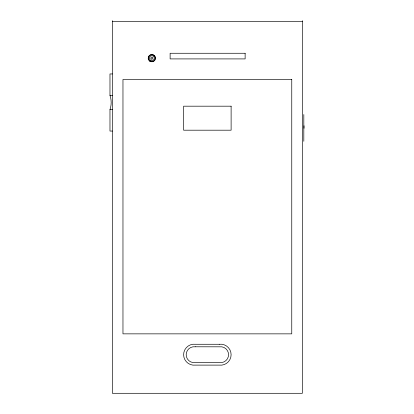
<?xml version="1.0" encoding="UTF-8"?>
<svg xmlns="http://www.w3.org/2000/svg" width="414" height="414" viewBox="0 0 414 414"><rect width="100%" height="100%" fill="white"/><g stroke="black" fill="none" stroke-linecap="round" stroke-linejoin="round"><path stroke-width="0.62" d="M112.38 21.626L302.355 21.626M112.38 73.946L109.974 73.946L109.974 95.365A21.787 21.787 0 0 1 109.974 109.643L109.974 131.062L112.38 131.062M109.974 95.365L112.38 95.365M109.974 109.643L112.38 109.643M304.026 125.763L304.026 128.273M303.819 114.543L303.819 141.288M302.355 20.7L302.355 393.3L112.38 393.3L112.38 20.7M195.506 346.792L192.914 346.823A7.964 7.964 0 0 0 192.914 362.56L221.821 362.56A7.964 7.964 0 0 0 221.821 346.823L195.506 346.792M245.129 53.266L170.118 53.266L170.118 58.912L245.129 58.912L245.129 53.266M291.761 79.472L122.968 79.472L122.968 333.855L291.761 333.855L291.761 79.472M231.115 106.186L183.619 106.186L183.619 130.193L231.115 130.193L231.115 106.186M219.239 344.272L195.491 344.272A10.51 10.51 0 0 0 183.619 354.694A10.51 10.51 0 0 0 195.491 365.112L219.239 365.112A10.51 10.51 0 0 0 231.115 354.694A10.51 10.51 0 0 0 219.239 344.272M150.365 60.133A2.479 2.479 0 0 0 154.308 58.436A2.479 2.479 0 0 0 150.867 55.869A2.479 2.479 0 0 0 150.365 60.133M151.239 58.964A1.019 1.019 0 0 0 152.859 58.265A1.019 1.019 0 0 0 151.446 57.21A1.019 1.019 0 0 0 151.239 58.964M149.827 60.863A3.384 3.384 0 0 0 155.209 58.54A3.384 3.384 0 0 0 150.51 55.036A3.384 3.384 0 0 0 149.827 60.863M149.661 61.081A3.664 3.664 0 0 0 155.483 58.576A3.664 3.664 0 0 0 150.401 54.783A3.664 3.664 0 0 0 149.661 61.081"/></g></svg>
